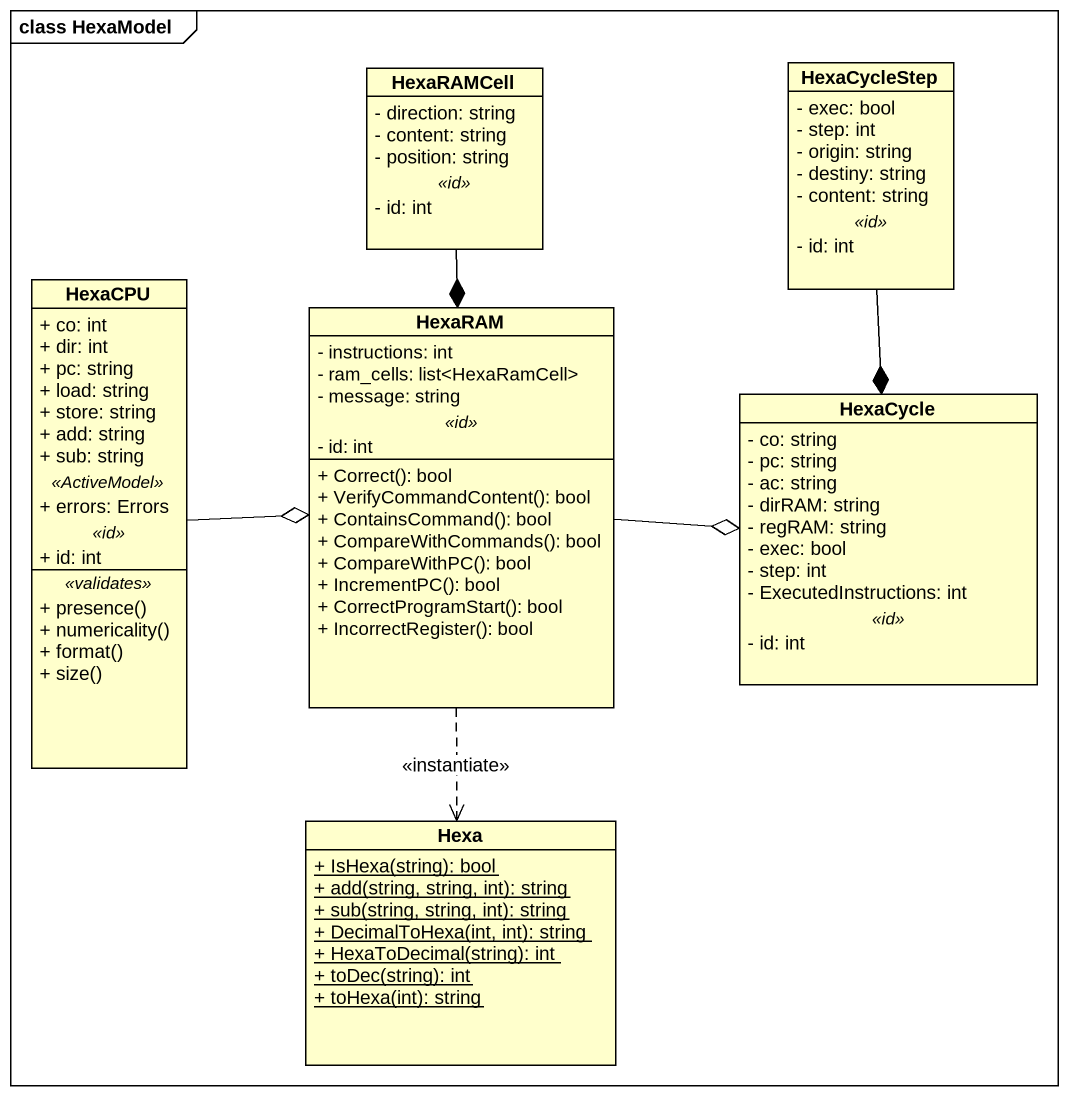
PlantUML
@startuml
mainframe class HexaModel
hide circle
hide empty members
skinparam classAttributeIconSize 0
class HexaRAMCell {
  - direction: string
  - content: string
  - position: string
  .. <<id>> ..
  - id: int
}
class HexaCycleStep {
  - exec: bool
  - step: int
  - origin: string
  - destiny: string
  - content: string
  .. <<id>> ..
  - id: int
}
class HexaCPU {
  + co: int
  + dir: int
  + pc: string
  + load: string
  + store: string
  + add: string
  + sub: string
  .. <<ActiveModel>> ..
  + errors: Errors
  .. <<id>> ..
  + id: int
  .. <<validates>> ..
  + presence()
  + numericality()
  + format()
  + size()
}
class HexaRAM {
  - instructions: int
  - ram_cells: list<HexaRamCell>
  - message: string
  .. <<id>> ..
  - id: int
  --
  + Correct(): bool
  + VerifyCommandContent(): bool
  + ContainsCommand(): bool
  + CompareWithCommands(): bool
  + CompareWithPC(): bool
  + IncrementPC(): bool
  + CorrectProgramStart(): bool
  + IncorrectRegister(): bool
}
class HexaCycle {
  - co: string
  - pc: string
  - ac: string
  - dirRAM: string
  - regRAM: string
  - exec: bool
  - step: int
  - ExecutedInstructions: int
  .. <<id>> ..
  - id: int
}
class Hexa {
  {static} + IsHexa(string): bool
  {static} + add(string, string, int): string
  {static} + sub(string, string, int): string
  {static} + DecimalToHexa(int, int): string
  {static} + HexaToDecimal(string): int
  {static} + toDec(string): int
  {static} + toHexa(int): string
}
HexaRAMCell --* HexaRAM
HexaCycleStep --* HexaCycle
HexaCPU -right-o HexaRAM
HexaRAM -right-o HexaCycle
HexaRAM ..> Hexa : <<instantiate>>
@enduml
